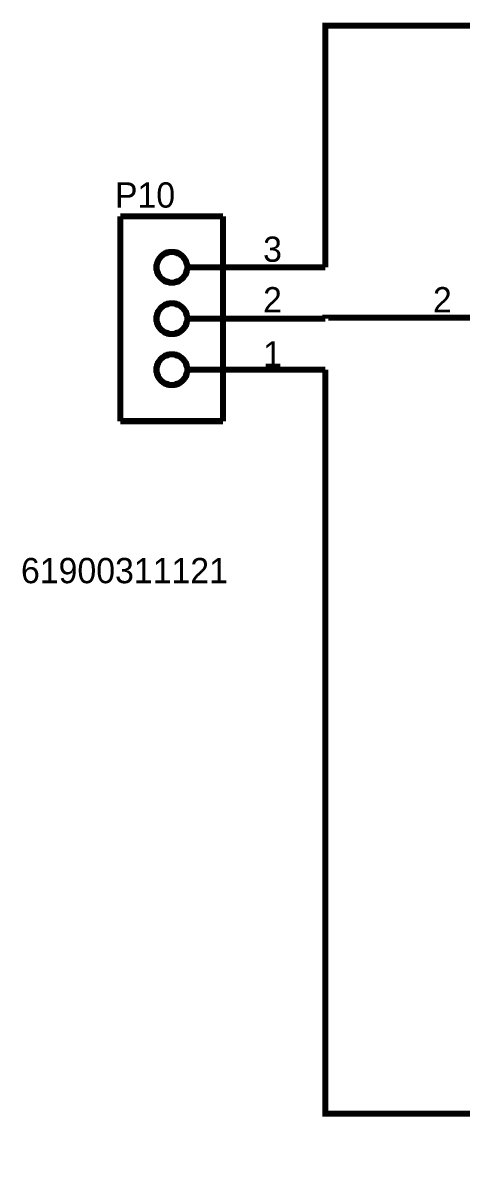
# Model space of a CAD drawing. Header units: millimetres. Extents: x 0 to 800, y 0 to 567.
# Drawn here: x 437.5 to 459.2, y 259.8 to 316.1 of the extents above; entities that cross this region are included whole.
import ezdxf

# ---------------------------------------------------------------- set-up
doc = ezdxf.new("R2010")
doc.units = ezdxf.units.MM
doc.layers.add('Sheet', color=255, linetype='Continuous')

msp = doc.modelspace()

# ---------------------------------------------------------------- linework, layer by layer
at = {"layer": 'Sheet'}
for points, const_width in [([(527.009, 314.703), (527.009, 315.979), (452.509, 315.979), (452.509, 303.996)], 0.3), ([(447.424, 306.527), (442.34, 306.527)], 0.3), ([(442.34, 306.527), (442.34, 296.358)], 0.3), ([(447.424, 296.358), (447.424, 306.527)], 0.3), ([(444.132, 303.996), (444.132, 304.041), (444.132, 304.063), (444.132, 304.108), (444.154, 304.153), (444.154, 304.175), (444.176, 304.22), (444.176, 304.242), (444.199, 304.287), (444.199, 304.31), (444.221, 304.354), (444.244, 304.377), (444.266, 304.422), (444.288, 304.444), (444.311, 304.466), (444.333, 304.511), (444.356, 304.534), (444.378, 304.556), (444.4, 304.578), (444.445, 304.601), (444.468, 304.623), (444.49, 304.646), (444.535, 304.668), (444.557, 304.69), (444.602, 304.69), (444.624, 304.713), (444.669, 304.713), (444.692, 304.735), (444.736, 304.735), (444.781, 304.758), (444.804, 304.758), (444.848, 304.758), (444.893, 304.758)], 0.3), ([(444.132, 303.996), (444.132, 304.041), (444.132, 304.063), (444.132, 304.108), (444.154, 304.153), (444.154, 304.175), (444.176, 304.22), (444.176, 304.242), (444.199, 304.287), (444.199, 304.31), (444.221, 304.354), (444.244, 304.377), (444.266, 304.422), (444.288, 304.444), (444.311, 304.466), (444.333, 304.511), (444.356, 304.534), (444.378, 304.556), (444.4, 304.578), (444.445, 304.601), (444.468, 304.623), (444.49, 304.646), (444.535, 304.668), (444.557, 304.69), (444.602, 304.69), (444.624, 304.713), (444.669, 304.713), (444.692, 304.735), (444.736, 304.735), (444.781, 304.758), (444.804, 304.758), (444.848, 304.758), (444.893, 304.758)], 0.0991), ([(444.893, 304.758), (444.893, 304.758)], 0.3), ([(444.893, 304.758), (444.938, 304.758), (444.983, 304.758), (445.005, 304.758), (445.05, 304.735), (445.095, 304.735), (445.117, 304.713), (445.162, 304.713), (445.184, 304.69), (445.229, 304.69), (445.252, 304.668), (445.296, 304.646), (445.319, 304.623), (445.341, 304.601), (445.386, 304.578), (445.408, 304.556), (445.431, 304.534), (445.453, 304.511), (445.476, 304.466), (445.498, 304.444), (445.52, 304.422), (445.543, 304.377), (445.565, 304.354), (445.588, 304.31), (445.588, 304.287), (445.61, 304.242), (445.61, 304.22), (445.632, 304.175), (445.632, 304.153), (445.655, 304.108), (445.655, 304.063), (445.655, 304.041), (445.655, 303.996)], 0.3), ([(444.893, 304.758), (444.893, 304.758)], 0.0991), ([(444.893, 304.758), (444.938, 304.758), (444.983, 304.758), (445.005, 304.758), (445.05, 304.735), (445.095, 304.735), (445.117, 304.713), (445.162, 304.713), (445.184, 304.69), (445.229, 304.69), (445.252, 304.668), (445.296, 304.646), (445.319, 304.623), (445.341, 304.601), (445.386, 304.578), (445.408, 304.556), (445.431, 304.534), (445.453, 304.511), (445.476, 304.466), (445.498, 304.444), (445.52, 304.422), (445.543, 304.377), (445.565, 304.354), (445.588, 304.31), (445.588, 304.287), (445.61, 304.242), (445.61, 304.22), (445.632, 304.175), (445.632, 304.153), (445.655, 304.108), (445.655, 304.063), (445.655, 304.041), (445.655, 303.996)], 0.0991), ([(444.893, 303.234), (444.848, 303.234), (444.804, 303.234), (444.781, 303.234), (444.736, 303.257), (444.692, 303.257), (444.669, 303.279), (444.624, 303.279), (444.602, 303.302), (444.557, 303.302), (444.535, 303.324), (444.49, 303.346), (444.468, 303.369), (444.445, 303.391), (444.4, 303.414), (444.378, 303.436), (444.356, 303.458), (444.333, 303.481), (444.311, 303.503), (444.288, 303.548), (444.266, 303.57), (444.244, 303.593), (444.221, 303.638), (444.199, 303.66), (444.199, 303.705), (444.176, 303.727), (444.176, 303.772), (444.154, 303.794), (444.154, 303.839), (444.132, 303.884), (444.132, 303.906), (444.132, 303.951), (444.132, 303.996)], 0.3), ([(444.132, 303.996), (444.132, 303.996)], 0.3), ([(444.893, 303.234), (444.848, 303.234), (444.804, 303.234), (444.781, 303.234), (444.736, 303.257), (444.692, 303.257), (444.669, 303.279), (444.624, 303.279), (444.602, 303.302), (444.557, 303.302), (444.535, 303.324), (444.49, 303.346), (444.468, 303.369), (444.445, 303.391), (444.4, 303.414), (444.378, 303.436), (444.356, 303.458), (444.333, 303.481), (444.311, 303.503), (444.288, 303.548), (444.266, 303.57), (444.244, 303.593), (444.221, 303.638), (444.199, 303.66), (444.199, 303.705), (444.176, 303.727), (444.176, 303.772), (444.154, 303.794), (444.154, 303.839), (444.132, 303.884), (444.132, 303.906), (444.132, 303.951), (444.132, 303.996)], 0.0991), ([(444.132, 303.996), (444.132, 303.996)], 0.0991), ([(445.655, 303.996), (445.655, 303.951), (445.655, 303.906), (445.655, 303.884), (445.632, 303.839), (445.632, 303.794), (445.61, 303.772), (445.61, 303.727), (445.588, 303.705), (445.588, 303.66), (445.565, 303.638), (445.543, 303.593), (445.52, 303.57), (445.498, 303.548), (445.476, 303.503), (445.453, 303.481), (445.431, 303.458), (445.408, 303.436), (445.386, 303.414), (445.341, 303.391), (445.319, 303.369), (445.296, 303.346), (445.252, 303.324), (445.229, 303.302), (445.184, 303.302), (445.162, 303.279), (445.117, 303.279), (445.095, 303.257), (445.05, 303.257), (445.005, 303.234), (444.983, 303.234), (444.938, 303.234), (444.893, 303.234)], 0.3), ([(445.655, 303.996), (445.655, 303.951), (445.655, 303.906), (445.655, 303.884), (445.632, 303.839), (445.632, 303.794), (445.61, 303.772), (445.61, 303.727), (445.588, 303.705), (445.588, 303.66), (445.565, 303.638), (445.543, 303.593), (445.52, 303.57), (445.498, 303.548), (445.476, 303.503), (445.453, 303.481), (445.431, 303.458), (445.408, 303.436), (445.386, 303.414), (445.341, 303.391), (445.319, 303.369), (445.296, 303.346), (445.252, 303.324), (445.229, 303.302), (445.184, 303.302), (445.162, 303.279), (445.117, 303.279), (445.095, 303.257), (445.05, 303.257), (445.005, 303.234), (444.983, 303.234), (444.938, 303.234), (444.893, 303.234)], 0.0991), ([(445.655, 303.996), (445.655, 303.996), (445.655, 303.996), (445.655, 303.996), (445.655, 303.996), (445.655, 303.996), (445.655, 303.996), (445.655, 303.996), (445.655, 303.996), (445.655, 303.996), (445.655, 303.996), (445.655, 303.996), (445.655, 303.996), (445.655, 303.996), (445.655, 303.996), (445.655, 303.996), (445.655, 303.996), (445.655, 303.996), (445.655, 303.996), (445.655, 303.996), (445.655, 303.996), (445.655, 303.996), (445.655, 303.996), (445.655, 303.996), (445.655, 303.996), (445.655, 303.996), (445.655, 303.996), (445.655, 303.996), (445.655, 303.996), (445.655, 303.996), (445.655, 303.996), (445.655, 303.996), (445.655, 303.996)], 0.3), ([(445.655, 303.996), (445.655, 303.996)], 0.3), ([(447.424, 303.996), (445.655, 303.996)], 0.3), ([(445.655, 303.996), (445.655, 303.996), (445.655, 303.996), (445.655, 303.996), (445.655, 303.996), (445.655, 303.996), (445.655, 303.996), (445.655, 303.996), (445.655, 303.996), (445.655, 303.996), (445.655, 303.996), (445.655, 303.996), (445.655, 303.996), (445.655, 303.996), (445.655, 303.996), (445.655, 303.996), (445.655, 303.996), (445.655, 303.996), (445.655, 303.996), (445.655, 303.996), (445.655, 303.996), (445.655, 303.996), (445.655, 303.996), (445.655, 303.996), (445.655, 303.996), (445.655, 303.996), (445.655, 303.996), (445.655, 303.996), (445.655, 303.996), (445.655, 303.996), (445.655, 303.996), (445.655, 303.996), (445.655, 303.996)], 0.0991), ([(445.655, 303.996), (445.655, 303.996)], 0.0991), ([(447.424, 303.996), (452.509, 303.996)], 0.3), ([(444.132, 301.443), (444.132, 301.487), (444.132, 301.532), (444.132, 301.555), (444.154, 301.599), (444.154, 301.644), (444.176, 301.667), (444.176, 301.711), (444.199, 301.734), (444.199, 301.779), (444.221, 301.801), (444.244, 301.846), (444.266, 301.868), (444.288, 301.891), (444.311, 301.935), (444.333, 301.958), (444.356, 301.98), (444.378, 302.003), (444.4, 302.025), (444.445, 302.047), (444.468, 302.07), (444.49, 302.092), (444.535, 302.115), (444.557, 302.137), (444.602, 302.137), (444.624, 302.159), (444.669, 302.159), (444.692, 302.182), (444.736, 302.182), (444.781, 302.204), (444.804, 302.204), (444.848, 302.204), (444.893, 302.204)], 0.3), ([(444.893, 302.204), (444.893, 302.204)], 0.3), ([(444.893, 302.204), (444.938, 302.204), (444.983, 302.204), (445.005, 302.204), (445.05, 302.182), (445.095, 302.182), (445.117, 302.159), (445.162, 302.159), (445.184, 302.137), (445.229, 302.137), (445.252, 302.115), (445.296, 302.092), (445.319, 302.07), (445.341, 302.047), (445.386, 302.025), (445.408, 302.003), (445.431, 301.98), (445.453, 301.958), (445.476, 301.935), (445.498, 301.891), (445.52, 301.868), (445.543, 301.846), (445.565, 301.801), (445.588, 301.779), (445.588, 301.734), (445.61, 301.711), (445.61, 301.667), (445.632, 301.644), (445.632, 301.599), (445.655, 301.555), (445.655, 301.532), (445.655, 301.487), (445.655, 301.443)], 0.3), ([(444.132, 301.443), (444.132, 301.487), (444.132, 301.532), (444.132, 301.555), (444.154, 301.599), (444.154, 301.644), (444.176, 301.667), (444.176, 301.711), (444.199, 301.734), (444.199, 301.779), (444.221, 301.801), (444.244, 301.846), (444.266, 301.868), (444.288, 301.891), (444.311, 301.935), (444.333, 301.958), (444.356, 301.98), (444.378, 302.003), (444.4, 302.025), (444.445, 302.047), (444.468, 302.07), (444.49, 302.092), (444.535, 302.115), (444.557, 302.137), (444.602, 302.137), (444.624, 302.159), (444.669, 302.159), (444.692, 302.182), (444.736, 302.182), (444.781, 302.204), (444.804, 302.204), (444.848, 302.204), (444.893, 302.204)], 0.0991), ([(444.893, 302.204), (444.893, 302.204)], 0.0991), ([(444.893, 302.204), (444.938, 302.204), (444.983, 302.204), (445.005, 302.204), (445.05, 302.182), (445.095, 302.182), (445.117, 302.159), (445.162, 302.159), (445.184, 302.137), (445.229, 302.137), (445.252, 302.115), (445.296, 302.092), (445.319, 302.07), (445.341, 302.047), (445.386, 302.025), (445.408, 302.003), (445.431, 301.98), (445.453, 301.958), (445.476, 301.935), (445.498, 301.891), (445.52, 301.868), (445.543, 301.846), (445.565, 301.801), (445.588, 301.779), (445.588, 301.734), (445.61, 301.711), (445.61, 301.667), (445.632, 301.644), (445.632, 301.599), (445.655, 301.555), (445.655, 301.532), (445.655, 301.487), (445.655, 301.443)], 0.0991), ([(444.893, 300.681), (444.848, 300.681), (444.804, 300.681), (444.781, 300.681), (444.736, 300.703), (444.692, 300.703), (444.669, 300.726), (444.624, 300.726), (444.602, 300.748), (444.557, 300.748), (444.535, 300.771), (444.49, 300.793), (444.468, 300.815), (444.445, 300.838), (444.4, 300.86), (444.378, 300.883), (444.356, 300.905), (444.333, 300.927), (444.311, 300.95), (444.288, 300.995), (444.266, 301.017), (444.244, 301.039), (444.221, 301.084), (444.199, 301.107), (444.199, 301.151), (444.176, 301.174), (444.176, 301.219), (444.154, 301.241), (444.154, 301.286), (444.132, 301.331), (444.132, 301.353), (444.132, 301.398), (444.132, 301.443)], 0.3), ([(444.132, 301.443), (444.132, 301.443)], 0.3), ([(444.893, 300.681), (444.848, 300.681), (444.804, 300.681), (444.781, 300.681), (444.736, 300.703), (444.692, 300.703), (444.669, 300.726), (444.624, 300.726), (444.602, 300.748), (444.557, 300.748), (444.535, 300.771), (444.49, 300.793), (444.468, 300.815), (444.445, 300.838), (444.4, 300.86), (444.378, 300.883), (444.356, 300.905), (444.333, 300.927), (444.311, 300.95), (444.288, 300.995), (444.266, 301.017), (444.244, 301.039), (444.221, 301.084), (444.199, 301.107), (444.199, 301.151), (444.176, 301.174), (444.176, 301.219), (444.154, 301.241), (444.154, 301.286), (444.132, 301.331), (444.132, 301.353), (444.132, 301.398), (444.132, 301.443)], 0.0991), ([(444.132, 301.443), (444.132, 301.443)], 0.0991), ([(445.655, 301.443), (445.655, 301.398), (445.655, 301.353), (445.655, 301.331), (445.632, 301.286), (445.632, 301.241), (445.61, 301.219), (445.61, 301.174), (445.588, 301.151), (445.588, 301.107), (445.565, 301.084), (445.543, 301.039), (445.52, 301.017), (445.498, 300.995), (445.476, 300.95), (445.453, 300.927), (445.431, 300.905), (445.408, 300.883), (445.386, 300.86), (445.341, 300.838), (445.319, 300.815), (445.296, 300.793), (445.252, 300.771), (445.229, 300.748), (445.184, 300.748), (445.162, 300.726), (445.117, 300.726), (445.095, 300.703), (445.05, 300.703), (445.005, 300.681), (444.983, 300.681), (444.938, 300.681), (444.893, 300.681)], 0.3), ([(445.655, 301.443), (445.655, 301.398), (445.655, 301.353), (445.655, 301.331), (445.632, 301.286), (445.632, 301.241), (445.61, 301.219), (445.61, 301.174), (445.588, 301.151), (445.588, 301.107), (445.565, 301.084), (445.543, 301.039), (445.52, 301.017), (445.498, 300.995), (445.476, 300.95), (445.453, 300.927), (445.431, 300.905), (445.408, 300.883), (445.386, 300.86), (445.341, 300.838), (445.319, 300.815), (445.296, 300.793), (445.252, 300.771), (445.229, 300.748), (445.184, 300.748), (445.162, 300.726), (445.117, 300.726), (445.095, 300.703), (445.05, 300.703), (445.005, 300.681), (444.983, 300.681), (444.938, 300.681), (444.893, 300.681)], 0.0991), ([(445.655, 301.443), (445.655, 301.443), (445.655, 301.443), (445.655, 301.443), (445.655, 301.443), (445.655, 301.443), (445.655, 301.443), (445.655, 301.443), (445.655, 301.443), (445.655, 301.443), (445.655, 301.443), (445.655, 301.443), (445.655, 301.443), (445.655, 301.443), (445.655, 301.443), (445.655, 301.443), (445.655, 301.443), (445.655, 301.443), (445.655, 301.443), (445.655, 301.443), (445.655, 301.443), (445.655, 301.443), (445.655, 301.443), (445.655, 301.443), (445.655, 301.443), (445.655, 301.443), (445.655, 301.443), (445.655, 301.443), (445.655, 301.443), (445.655, 301.443), (445.655, 301.443), (445.655, 301.443), (445.655, 301.443)], 0.3), ([(445.655, 301.443), (445.655, 301.443)], 0.3), ([(447.424, 301.443), (445.655, 301.443)], 0.3), ([(445.655, 301.443), (445.655, 301.443), (445.655, 301.443), (445.655, 301.443), (445.655, 301.443), (445.655, 301.443), (445.655, 301.443), (445.655, 301.443), (445.655, 301.443), (445.655, 301.443), (445.655, 301.443), (445.655, 301.443), (445.655, 301.443), (445.655, 301.443), (445.655, 301.443), (445.655, 301.443), (445.655, 301.443), (445.655, 301.443), (445.655, 301.443), (445.655, 301.443), (445.655, 301.443), (445.655, 301.443), (445.655, 301.443), (445.655, 301.443), (445.655, 301.443), (445.655, 301.443), (445.655, 301.443), (445.655, 301.443), (445.655, 301.443), (445.655, 301.443), (445.655, 301.443), (445.655, 301.443), (445.655, 301.443)], 0.0991), ([(445.655, 301.443), (445.655, 301.443)], 0.0991), ([(447.424, 301.443), (452.509, 301.443)], 0.3), ([(452.509, 301.443), (452.509, 301.487), (455.936, 301.487)], 0.3), ([(461.021, 301.487), (455.936, 301.487)], 0.3), ([(444.132, 298.912), (444.132, 298.956), (444.132, 299.001), (444.132, 299.024), (444.154, 299.068), (444.154, 299.113), (444.176, 299.136), (444.176, 299.18), (444.199, 299.203), (444.199, 299.248), (444.221, 299.27), (444.244, 299.315), (444.266, 299.337), (444.288, 299.36), (444.311, 299.404), (444.333, 299.427), (444.356, 299.449), (444.378, 299.472), (444.4, 299.494), (444.445, 299.516), (444.468, 299.539), (444.49, 299.561), (444.535, 299.583), (444.557, 299.606), (444.602, 299.606), (444.624, 299.628), (444.669, 299.628), (444.692, 299.651), (444.736, 299.651), (444.781, 299.673), (444.804, 299.673), (444.848, 299.673), (444.893, 299.673)], 0.3), ([(444.132, 298.912), (444.132, 298.956), (444.132, 299.001), (444.132, 299.024), (444.154, 299.068), (444.154, 299.113), (444.176, 299.136), (444.176, 299.18), (444.199, 299.203), (444.199, 299.248), (444.221, 299.27), (444.244, 299.315), (444.266, 299.337), (444.288, 299.36), (444.311, 299.404), (444.333, 299.427), (444.356, 299.449), (444.378, 299.472), (444.4, 299.494), (444.445, 299.516), (444.468, 299.539), (444.49, 299.561), (444.535, 299.583), (444.557, 299.606), (444.602, 299.606), (444.624, 299.628), (444.669, 299.628), (444.692, 299.651), (444.736, 299.651), (444.781, 299.673), (444.804, 299.673), (444.848, 299.673), (444.893, 299.673)], 0.0991), ([(444.893, 299.673), (444.893, 299.673)], 0.3), ([(444.893, 299.673), (444.938, 299.673), (444.983, 299.673), (445.005, 299.673), (445.05, 299.651), (445.095, 299.651), (445.117, 299.628), (445.162, 299.628), (445.184, 299.606), (445.229, 299.606), (445.252, 299.583), (445.296, 299.561), (445.319, 299.539), (445.341, 299.516), (445.386, 299.494), (445.408, 299.472), (445.431, 299.449), (445.453, 299.427), (445.476, 299.404), (445.498, 299.36), (445.52, 299.337), (445.543, 299.315), (445.565, 299.27), (445.588, 299.248), (445.588, 299.203), (445.61, 299.18), (445.61, 299.136), (445.632, 299.113), (445.632, 299.068), (445.655, 299.024), (445.655, 299.001), (445.655, 298.956), (445.655, 298.912)], 0.3), ([(444.893, 299.673), (444.893, 299.673)], 0.0991), ([(444.893, 299.673), (444.938, 299.673), (444.983, 299.673), (445.005, 299.673), (445.05, 299.651), (445.095, 299.651), (445.117, 299.628), (445.162, 299.628), (445.184, 299.606), (445.229, 299.606), (445.252, 299.583), (445.296, 299.561), (445.319, 299.539), (445.341, 299.516), (445.386, 299.494), (445.408, 299.472), (445.431, 299.449), (445.453, 299.427), (445.476, 299.404), (445.498, 299.36), (445.52, 299.337), (445.543, 299.315), (445.565, 299.27), (445.588, 299.248), (445.588, 299.203), (445.61, 299.18), (445.61, 299.136), (445.632, 299.113), (445.632, 299.068), (445.655, 299.024), (445.655, 299.001), (445.655, 298.956), (445.655, 298.912)], 0.0991), ([(444.893, 298.15), (444.848, 298.15), (444.804, 298.15), (444.781, 298.15), (444.736, 298.172), (444.692, 298.172), (444.669, 298.195), (444.624, 298.195), (444.602, 298.217), (444.557, 298.217), (444.535, 298.24), (444.49, 298.262), (444.468, 298.284), (444.445, 298.307), (444.4, 298.329), (444.378, 298.352), (444.356, 298.374), (444.333, 298.396), (444.311, 298.419), (444.288, 298.464), (444.266, 298.486), (444.244, 298.508), (444.221, 298.553), (444.199, 298.576), (444.199, 298.62), (444.176, 298.643), (444.176, 298.688), (444.154, 298.71), (444.154, 298.755), (444.132, 298.8), (444.132, 298.822), (444.132, 298.867), (444.132, 298.912)], 0.3), ([(444.132, 298.912), (444.132, 298.912)], 0.3), ([(444.893, 298.15), (444.848, 298.15), (444.804, 298.15), (444.781, 298.15), (444.736, 298.172), (444.692, 298.172), (444.669, 298.195), (444.624, 298.195), (444.602, 298.217), (444.557, 298.217), (444.535, 298.24), (444.49, 298.262), (444.468, 298.284), (444.445, 298.307), (444.4, 298.329), (444.378, 298.352), (444.356, 298.374), (444.333, 298.396), (444.311, 298.419), (444.288, 298.464), (444.266, 298.486), (444.244, 298.508), (444.221, 298.553), (444.199, 298.576), (444.199, 298.62), (444.176, 298.643), (444.176, 298.688), (444.154, 298.71), (444.154, 298.755), (444.132, 298.8), (444.132, 298.822), (444.132, 298.867), (444.132, 298.912)], 0.0991), ([(444.132, 298.912), (444.132, 298.912)], 0.0991), ([(445.655, 298.912), (445.655, 298.867), (445.655, 298.822), (445.655, 298.8), (445.632, 298.755), (445.632, 298.71), (445.61, 298.688), (445.61, 298.643), (445.588, 298.62), (445.588, 298.576), (445.565, 298.553), (445.543, 298.508), (445.52, 298.486), (445.498, 298.464), (445.476, 298.419), (445.453, 298.396), (445.431, 298.374), (445.408, 298.352), (445.386, 298.329), (445.341, 298.307), (445.319, 298.284), (445.296, 298.262), (445.252, 298.24), (445.229, 298.217), (445.184, 298.217), (445.162, 298.195), (445.117, 298.195), (445.095, 298.172), (445.05, 298.172), (445.005, 298.15), (444.983, 298.15), (444.938, 298.15), (444.893, 298.15)], 0.3), ([(445.655, 298.912), (445.655, 298.867), (445.655, 298.822), (445.655, 298.8), (445.632, 298.755), (445.632, 298.71), (445.61, 298.688), (445.61, 298.643), (445.588, 298.62), (445.588, 298.576), (445.565, 298.553), (445.543, 298.508), (445.52, 298.486), (445.498, 298.464), (445.476, 298.419), (445.453, 298.396), (445.431, 298.374), (445.408, 298.352), (445.386, 298.329), (445.341, 298.307), (445.319, 298.284), (445.296, 298.262), (445.252, 298.24), (445.229, 298.217), (445.184, 298.217), (445.162, 298.195), (445.117, 298.195), (445.095, 298.172), (445.05, 298.172), (445.005, 298.15), (444.983, 298.15), (444.938, 298.15), (444.893, 298.15)], 0.0991), ([(445.655, 298.912), (445.655, 298.912), (445.655, 298.912), (445.655, 298.912), (445.655, 298.912), (445.655, 298.912), (445.655, 298.912), (445.655, 298.912), (445.655, 298.912), (445.655, 298.912), (445.655, 298.912), (445.655, 298.912), (445.655, 298.912), (445.655, 298.912), (445.655, 298.912), (445.655, 298.912), (445.655, 298.912), (445.655, 298.912), (445.655, 298.912), (445.655, 298.912), (445.655, 298.912), (445.655, 298.912), (445.655, 298.912), (445.655, 298.912), (445.655, 298.912), (445.655, 298.912), (445.655, 298.912), (445.655, 298.912), (445.655, 298.912), (445.655, 298.912), (445.655, 298.912), (445.655, 298.912), (445.655, 298.912)], 0.3), ([(445.655, 298.912), (445.655, 298.912)], 0.3), ([(447.424, 298.912), (445.655, 298.912)], 0.3), ([(445.655, 298.912), (445.655, 298.912), (445.655, 298.912), (445.655, 298.912), (445.655, 298.912), (445.655, 298.912), (445.655, 298.912), (445.655, 298.912), (445.655, 298.912), (445.655, 298.912), (445.655, 298.912), (445.655, 298.912), (445.655, 298.912), (445.655, 298.912), (445.655, 298.912), (445.655, 298.912), (445.655, 298.912), (445.655, 298.912), (445.655, 298.912), (445.655, 298.912), (445.655, 298.912), (445.655, 298.912), (445.655, 298.912), (445.655, 298.912), (445.655, 298.912), (445.655, 298.912), (445.655, 298.912), (445.655, 298.912), (445.655, 298.912), (445.655, 298.912), (445.655, 298.912), (445.655, 298.912), (445.655, 298.912)], 0.0991), ([(445.655, 298.912), (445.655, 298.912)], 0.0991), ([(447.424, 298.912), (452.509, 298.912)], 0.3), ([(452.509, 298.912), (452.509, 261.998), (478.514, 261.998), (478.514, 259.982)], 0.3), ([(442.34, 296.358), (447.424, 296.358)], 0.3)]:
    msp.add_lwpolyline(points, dxfattribs=dict(at, const_width=const_width))

# ---------------------------------------------------------------- texts
for s, height, p in [('P10', 1.2543, (442.071, 306.953)), ('3', 1.254, (449.418, 304.265)), ('2', 1.254, (449.418, 301.756)), ('2', 1.254, (457.84, 301.756)), ('1', 1.254, (449.418, 299.068)), ('61900311121', 1.25433, (437.412, 288.317))]:
    msp.add_text(s, height=height, dxfattribs=at).set_placement(p)

doc.saveas('drawing.dxf')
